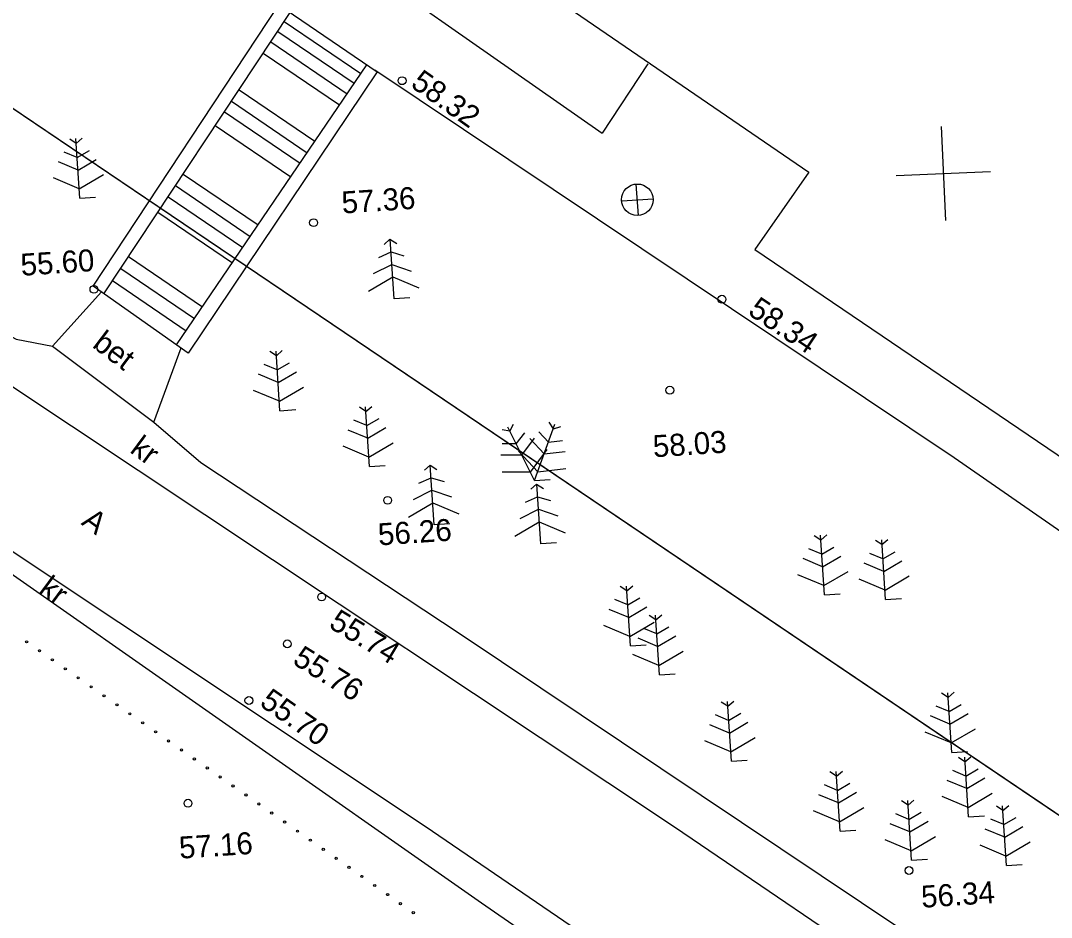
# Model space of a CAD drawing. Extents: x 641437 to 641812, y 6456733 to 6457073.
# Drawn here: x 641521.54 to 641554.3, y 6456846.19 to 6456874.69 of the extents above; entities that cross this region are included whole.
import ezdxf

# ---------------------------------------------------------------- set-up
doc = ezdxf.new("R2010")
doc.units = 0
for name, color, linetype in [('Level 1', 7, 'Continuous'), ('Level 10', 7, 'Continuous'), ('Level 12', 7, 'Continuous'), ('Level 13', 7, 'Continuous'), ('Level 14', 7, 'Continuous'), ('Level 15', 7, 'Continuous'), ('Level 17', 7, 'Continuous'), ('Level 18', 7, 'Continuous'), ('Level 30', 7, 'Continuous'), ('Level 4', 7, 'Continuous'), ('Level 40', 7, 'Continuous'), ('Level 5', 7, 'Continuous'), ('Level 6', 7, 'Continuous'), ('Level 63', 7, 'Continuous'), ('Level 7', 7, 'Continuous')]:
    doc.layers.add(name, color=color, linetype=linetype)

# ---------------------------------------------------------------- blocks, each defined once
blk = doc.blocks.new('BM2')
at = {"layer": 'Level 7'}
for p, q in [((0, 1750), (-200, 1900)), ((0, 0), (0, 1900)), ((0, 1750), (200, 1900)), ((0, 1300), (-400, 1500)), ((0, 1300), (400, 1500)), ((0, 900), (-600, 1200)), ((0, 900), (600, 1200)), ((0, 300), (-800, 700)), ((0, 300), (800, 700)), ((0, 0), (500, 0))]:
    blk.add_line(p, q, dxfattribs=at)
blk = doc.blocks.new('BM20')
at = {"layer": 'Level 7'}
for p, q in [((-678.47, 1613.13), (-920.98, 1673.86)), ((0, 0), (-736.62, 1751.4)), ((-678.47, 1613.13), (-552.27, 1828.94)), ((0, 0), (763.41, 1739.89)), ((703.14, 1602.53), (580.27, 1820.24)), ((703.14, 1602.53), (946.56, 1659.53)), ((-504, 1198.32), (-212.83, 1537.76)), ((-348.93, 829.61), (87.84, 1338.76)), ((361.62, 824.16), (-67.28, 1339.95)), ((522.33, 1190.45), (236.4, 1534.31)), ((-504, 1198.32), (-950.26, 1227.6)), ((522.33, 1190.45), (968.99, 1212.88)), ((-348.93, 829.61), (-1018.31, 873.53)), ((120.54, 274.72), (-451.33, 962.45)), ((-116.31, 276.54), (466.04, 955.41)), ((361.62, 824.16), (1031.59, 857.8)), ((-116.31, 276.54), (-1008.82, 335.09)), ((0, 0), (500, -0.27)), ((120.54, 274.72), (1013.84, 319.57))]:
    blk.add_line(p, q, dxfattribs=at)
blk = doc.blocks.new('BD2')
at = {"layer": 'Level 7'}
for points in [[(-200, 1750), (-10, 1900), (200, 1750)], [(500, 0), (0, 0), (0, 1900)], [(-400, 1350), (0, 1500), (400, 1350)], [(-600, 850), (0, 1100), (600, 850)], [(-800, 300), (0, 700), (800, 300)]]:
    blk.add_lwpolyline(points, dxfattribs=at)
blk = doc.blocks.new('OK3')
at = {"layer": 'Level 13'}
for p, q in [((0, -500), (0, 500)), ((-500, 0), (500, 0)), ((-500, 0), (-500, 0)), ((-500, 0), (-500, 0))]:
    blk.add_line(p, q, dxfattribs=at)
blk.add_circle((0, 0), 500, dxfattribs=at)
blk = doc.blocks.new('AAP2')
at = {"layer": 'Level 6'}
blk.add_circle((0, 0), 34.5, dxfattribs=at)
blk = doc.blocks.new('RIST')
at = {"layer": 'Level 17'}
for p, q in [((0, 1500), (0, -1500)), ((-1500, 0), (1500, 0))]:
    blk.add_line(p, q, dxfattribs=at)
blk = doc.blocks.new('BM3')
at = {"layer": 'Level 7'}
for p, q in [((0, 1750), (-200, 1900)), ((0, 0), (0, 1900)), ((0, 1750), (200, 1900)), ((0, 1300), (-400, 1500)), ((0, 1300), (400, 1500)), ((0, 900), (-600, 1200)), ((0, 900), (600, 1200)), ((0, 300), (-800, 700)), ((0, 300), (800, 700)), ((0, 0), (500, 0))]:
    blk.add_line(p, q, dxfattribs=at)
blk = doc.blocks.new('BM21')
at = {"layer": 'Level 7'}
for p, q in [((-678.47, 1613.13), (-920.98, 1673.86)), ((0, 0), (-736.62, 1751.4)), ((-678.47, 1613.13), (-552.27, 1828.94)), ((0, 0), (763.41, 1739.89)), ((703.14, 1602.53), (580.27, 1820.24)), ((703.14, 1602.53), (946.56, 1659.53)), ((-504, 1198.32), (-212.83, 1537.76)), ((-348.93, 829.61), (87.84, 1338.76)), ((361.62, 824.16), (-67.28, 1339.95)), ((522.33, 1190.45), (236.4, 1534.31)), ((-504, 1198.32), (-950.26, 1227.6)), ((522.33, 1190.45), (968.99, 1212.88)), ((-348.93, 829.61), (-1018.31, 873.53)), ((120.54, 274.72), (-451.33, 962.45)), ((-116.31, 276.54), (466.04, 955.41)), ((361.62, 824.16), (1031.59, 857.8)), ((-116.31, 276.54), (-1008.82, 335.09)), ((0, 0), (500, -0.27)), ((120.54, 274.72), (1013.84, 319.57))]:
    blk.add_line(p, q, dxfattribs=at)
blk = doc.blocks.new('BD3')
at = {"layer": 'Level 7'}
for points in [[(-200, 1750), (-10, 1900), (200, 1750)], [(500, 0), (0, 0), (0, 1900)], [(-400, 1350), (0, 1500), (400, 1350)], [(-600, 850), (0, 1100), (600, 850)], [(-800, 300), (0, 700), (800, 300)]]:
    blk.add_lwpolyline(points, dxfattribs=at)
blk = doc.blocks.new('OK4')
at = {"layer": 'Level 15'}
for p, q in [((0, -500), (0, 500)), ((-500, 0), (500, 0)), ((-500, 0), (-500, 0)), ((-500, 0), (-500, 0))]:
    blk.add_line(p, q, dxfattribs=at)
blk.add_circle((0, 0), 500, dxfattribs=at)
blk = doc.blocks.new('AAP3')
at = {"layer": 'Level 6'}
blk.add_circle((0, 0), 34.5, dxfattribs=at)
blk = doc.blocks.new('RIST1')
at = {"layer": 'Level 14'}
for p, q in [((0, 1500), (0, -1500)), ((-1500, 0), (1500, 0))]:
    blk.add_line(p, q, dxfattribs=at)

msp = doc.modelspace()

# ---------------------------------------------------------------- linework, layer by layer
at = {"layer": 'Level 1'}
for p, q in [((641524.193, 6456866.014), (641530.109, 6456874.949)), ((641529.921, 6456874.665), (641532.358, 6456873.009)), ((641529.715, 6456874.354), (641532.149, 6456872.701)), ((641529.494, 6456874.02), (641531.924, 6456872.369)), ((641529.257, 6456873.661), (641531.682, 6456872.014)), ((641526.502, 6456864.388), (641532.55, 6456873.291)), ((641541.478, 6456873.326), (641540.029, 6456871.118)), ((641528.485, 6456872.496), (641530.897, 6456870.858)), ((641528.244, 6456872.131), (641530.651, 6456870.496)), ((641528.022, 6456871.796), (641530.426, 6456870.164)), ((641527.731, 6456871.357), (641530.13, 6456869.728)), ((641526.711, 6456869.816), (641529.091, 6456868.199)), ((641526.467, 6456869.448), (641528.843, 6456867.834)), ((641526.231, 6456869.091), (641528.603, 6456867.48)), ((641525.908, 6456868.605), (641528.275, 6456866.997)), ((641524.974, 6456867.194), (641527.324, 6456865.598)), ((641524.723, 6456866.815), (641527.069, 6456865.222)), ((641524.467, 6456866.429), (641526.808, 6456864.838))]:
    msp.add_line(p, q, dxfattribs=at)
for points in [[(641531.064, 6456880.52), (641529.59, 6456878.422), (641540.029, 6456871.118)], [(641523.848, 6456866.256), (641529.748, 6456875.194), (641532.873, 6456873.071), (641526.873, 6456864.127), (641523.848, 6456866.256)]]:
    msp.add_lwpolyline(points, dxfattribs=at)
at = {"layer": 'Level 10'}
msp.add_lwpolyline([(641489.907, 6456893.118), (641529.023, 6456952.321), (641585.251, 6456907.226), (641571.225, 6456892.105), (641595.676, 6456874.933), (641609.172, 6456889.15), (641633.716, 6456870.551), (641591.769, 6456824.263)], close=True, dxfattribs=at)
at = {"layer": 'Level 12'}
msp.add_lwpolyline([(641489.907, 6456893.118), (641529.023, 6456952.321), (641585.251, 6456907.226), (641571.225, 6456892.105), (641595.676, 6456874.933), (641609.172, 6456889.15), (641633.716, 6456870.551), (641591.769, 6456824.263)], close=True, dxfattribs=at)
at = {"layer": 'Level 18'}
for p, q in [((641524.193, 6456866.014), (641530.109, 6456874.949)), ((641529.921, 6456874.665), (641532.358, 6456873.009)), ((641529.715, 6456874.354), (641532.149, 6456872.701)), ((641529.494, 6456874.02), (641531.924, 6456872.369)), ((641529.257, 6456873.661), (641531.682, 6456872.014)), ((641526.502, 6456864.388), (641532.55, 6456873.291)), ((641541.478, 6456873.326), (641540.029, 6456871.118)), ((641528.485, 6456872.496), (641530.897, 6456870.858)), ((641528.244, 6456872.131), (641530.651, 6456870.496)), ((641528.022, 6456871.796), (641530.426, 6456870.164)), ((641527.731, 6456871.357), (641530.13, 6456869.728)), ((641526.711, 6456869.816), (641529.091, 6456868.199)), ((641526.467, 6456869.448), (641528.843, 6456867.834)), ((641526.231, 6456869.091), (641528.603, 6456867.48)), ((641525.908, 6456868.605), (641528.275, 6456866.997)), ((641524.974, 6456867.194), (641527.324, 6456865.598)), ((641524.723, 6456866.815), (641527.069, 6456865.222)), ((641524.467, 6456866.429), (641526.808, 6456864.838))]:
    msp.add_line(p, q, dxfattribs=at)
for points in [[(641531.064, 6456880.52), (641529.59, 6456878.422), (641540.029, 6456871.118)], [(641523.848, 6456866.256), (641529.748, 6456875.194), (641532.873, 6456873.071), (641526.873, 6456864.127), (641523.848, 6456866.256)]]:
    msp.add_lwpolyline(points, dxfattribs=at)
at = {"layer": 'Level 30'}
for centre in [(641533.668, 6456872.784), (641530.854, 6456868.271), (641523.874, 6456866.152), (641543.833, 6456865.837), (641542.177, 6456862.944), (641533.21, 6456859.445), (641531.111, 6456856.37), (641530.02, 6456854.881), (641528.799, 6456853.08), (641526.864, 6456849.814), (641549.779, 6456847.677)]:
    msp.add_circle(centre, 0.125, dxfattribs=at)
at = {"layer": 'Level 4'}
for centre in [(641533.668, 6456872.784), (641530.854, 6456868.271), (641523.874, 6456866.152), (641543.833, 6456865.837), (641542.177, 6456862.944), (641533.21, 6456859.445), (641531.111, 6456856.37), (641530.02, 6456854.881), (641528.799, 6456853.08), (641526.864, 6456849.814), (641549.779, 6456847.677)]:
    msp.add_circle(centre, 0.125, dxfattribs=at)
at = {"layer": 'Level 40'}
msp.add_lwpolyline([(641573.002, 6456836.959), (641489.907, 6456893.118), (641529.023, 6456952.321), (641530.627, 6456954.735), (641542.291, 6456943.603), (641550.83, 6456943.594), (641568.639, 6456958.129), (641588.694, 6456976.522), (641606.445, 6456957.419), (641587.046, 6456939.345), (641623.442, 6456898.587), (641616.956, 6456892.341), (641609.172, 6456889.15), (641585.251, 6456907.226), (641571.225, 6456892.105), (641595.676, 6456874.933)], close=True, dxfattribs=at)
at = {"layer": 'Level 5'}
for points in [[(641508.14, 6456873.143), (641520.167, 6456865.229), (641521.398, 6456864.569), (641522.555, 6456864.349), (641524.112, 6456866.07)], [(641508.14, 6456873.143), (641520.167, 6456865.229), (641521.398, 6456864.569), (641522.555, 6456864.349), (641524.112, 6456866.07)], [(641566.488, 6456856.06), (641565.368, 6456854.283), (641560.165, 6456854.584), (641551.21, 6456860.793), (641532.8, 6456873.121)], [(641566.488, 6456856.06), (641565.368, 6456854.283), (641560.165, 6456854.584), (641551.21, 6456860.793), (641532.8, 6456873.121)], [(641590.719, 6456847.337), (641584.924, 6456829.47), (641584.144, 6456828.113), (641583.211, 6456826.991), (641582.158, 6456826.05), (641580.688, 6456825.245), (641579.687, 6456824.744), (641578.338, 6456824.572), (641542.325, 6456849.052), (641508.226, 6456871.727)], [(641590.719, 6456847.337), (641584.924, 6456829.47), (641584.144, 6456828.113), (641583.211, 6456826.991), (641582.158, 6456826.05), (641580.688, 6456825.245), (641579.687, 6456824.744), (641578.338, 6456824.572), (641542.325, 6456849.052), (641508.226, 6456871.727)], [(641508.551, 6456866.408), (641510.062, 6456865.285), (641534.398, 6456849.088), (641558.041, 6456832.952), (641575.952, 6456820.86), (641599.173, 6456805), (641599.173, 6456805)], [(641508.551, 6456866.408), (641510.062, 6456865.285), (641534.398, 6456849.088), (641558.041, 6456832.952), (641575.952, 6456820.86), (641599.173, 6456805), (641599.173, 6456805)], [(641591.886, 6456808.104), (641572.039, 6456821.797), (641553.411, 6456834.732), (641536.196, 6456846.639), (641520.141, 6456857.875), (641508.619, 6456865.294)], [(641591.886, 6456808.104), (641572.039, 6456821.797), (641553.411, 6456834.732), (641536.196, 6456846.639), (641520.141, 6456857.875), (641508.619, 6456865.294)], [(641522.555, 6456864.349), (641525.776, 6456861.928), (641526.644, 6456864.288)], [(641522.555, 6456864.349), (641525.776, 6456861.928), (641526.644, 6456864.288)], [(641525.776, 6456861.928), (641527.276, 6456860.647), (641535.55, 6456855.18), (641559.716, 6456838.998), (641560.549, 6456838.459)], [(641525.776, 6456861.928), (641527.276, 6456860.647), (641535.55, 6456855.18), (641559.716, 6456838.998), (641560.549, 6456838.459)]]:
    msp.add_lwpolyline(points, dxfattribs=at)
at = {"layer": 'Level 63'}
msp.add_lwpolyline([(641531.064, 6456880.52), (641546.594, 6456869.872), (641544.878, 6456867.418), (641560.081, 6456857.111), (641570.149, 6456871.642), (641566.699, 6456874.041)], dxfattribs=at)
msp.add_lwpolyline([(641531.064, 6456880.52), (641546.594, 6456869.872), (641544.878, 6456867.418), (641560.081, 6456857.111), (641570.149, 6456871.642), (641566.699, 6456874.041)], dxfattribs=at)

# ---------------------------------------------------------------- block references
at = {"layer": 'Level 13', "xscale": 0.0010006332760213639, "yscale": 0.0010006332760213637, "rotation": 3.803969261592931}
msp.add_blockref('OK3', (641541.146, 6456869), dxfattribs=at)
at = {"layer": 'Level 14', "xscale": 0.0009998993786425455, "yscale": 0.0009998993786425455, "rotation": 2.563969261592903}
msp.add_blockref('RIST1', (641550.873, 6456869.834), dxfattribs=at)
msp.add_blockref('RIST1', (641550.873, 6456869.834), dxfattribs=at)
at = {"layer": 'Level 15', "xscale": 0.0010006332760213639, "yscale": 0.0010006332760213637, "rotation": 3.803969261592931}
msp.add_blockref('OK4', (641541.146, 6456869), dxfattribs=at)
at = {"layer": 'Level 17', "xscale": 0.0009998993786425455, "yscale": 0.0009998993786425455, "rotation": 2.563969261592903}
msp.add_blockref('RIST', (641550.873, 6456869.834), dxfattribs=at)
msp.add_blockref('RIST', (641550.873, 6456869.834), dxfattribs=at)
at = {"layer": 'Level 6'}
for name, p, xscale, yscale, rotation in [('AAP2', (641521.733, 6456854.948), 0.0010006332760213639, 0.0010006332760213639, -34.940572543422874), ('AAP3', (641521.733, 6456854.948), 0.0010006332760213639, 0.0010006332760213639, -34.940572543422874), ('AAP2', (641522.143, 6456854.662), 0.0010006332760213639, 0.0010006332760213639, -34.940572543422874), ('AAP3', (641522.143, 6456854.662), 0.0010006332760213639, 0.0010006332760213639, -34.940572543422874), ('AAP2', (641522.553, 6456854.375), 0.0010006332760213639, 0.0010006332760213639, -34.940572543422874), ('AAP3', (641522.553, 6456854.375), 0.0010006332760213639, 0.0010006332760213639, -34.940572543422874), ('AAP2', (641522.963, 6456854.089), 0.0010006332760213639, 0.0010006332760213639, -34.940572543422874), ('AAP3', (641522.963, 6456854.089), 0.0010006332760213639, 0.0010006332760213639, -34.940572543422874), ('AAP2', (641523.373, 6456853.802), 0.0010006332760213639, 0.0010006332760213639, -34.940572543422874), ('AAP3', (641523.373, 6456853.802), 0.0010006332760213639, 0.0010006332760213639, -34.940572543422874), ('AAP2', (641523.784, 6456853.516), 0.0010006332760213639, 0.0010006332760213639, -34.940572543422874), ('AAP3', (641523.784, 6456853.516), 0.0010006332760213639, 0.0010006332760213639, -34.940572543422874), ('AAP2', (641524.194, 6456853.229), 0.0010006332760213639, 0.0010006332760213639, -34.940572543422874), ('AAP3', (641524.194, 6456853.229), 0.0010006332760213639, 0.0010006332760213639, -34.940572543422874), ('AAP2', (641524.604, 6456852.943), 0.0010006332760213639, 0.0010006332760213639, -34.940572543422874), ('AAP3', (641524.604, 6456852.943), 0.0010006332760213639, 0.0010006332760213639, -34.940572543422874), ('AAP2', (641525.014, 6456852.656), 0.0010006332760213639, 0.0010006332760213639, -34.940572543422874), ('AAP3', (641525.014, 6456852.656), 0.0010006332760213639, 0.0010006332760213639, -34.940572543422874), ('AAP2', (641525.424, 6456852.37), 0.0010006332760213639, 0.0010006332760213639, -34.940572543422874), ('AAP3', (641525.424, 6456852.37), 0.0010006332760213639, 0.0010006332760213639, -34.940572543422874), ('AAP2', (641525.834, 6456852.083), 0.0010006332760213639, 0.0010006332760213639, -34.940572543422874), ('AAP3', (641525.834, 6456852.083), 0.0010006332760213639, 0.0010006332760213639, -34.940572543422874), ('AAP2', (641526.244, 6456851.796), 0.0010006332760213639, 0.0010006332760213639, -34.940572543422874), ('AAP3', (641526.244, 6456851.796), 0.0010006332760213639, 0.0010006332760213639, -34.940572543422874), ('AAP2', (641526.655, 6456851.51), 0.0010006332760213639, 0.0010006332760213639, -34.940572543422874), ('AAP3', (641526.655, 6456851.51), 0.0010006332760213639, 0.0010006332760213639, -34.940572543422874), ('AAP2', (641527.065, 6456851.223), 0.0010006332760213639, 0.0010006332760213639, -34.940572543422874), ('AAP3', (641527.065, 6456851.223), 0.0010006332760213639, 0.0010006332760213639, -34.940572543422874), ('AAP2', (641527.475, 6456850.937), 0.0010006332760213639, 0.0010006332760213639, -34.940572543422874), ('AAP3', (641527.475, 6456850.937), 0.0010006332760213639, 0.0010006332760213639, -34.940572543422874), ('AAP2', (641527.885, 6456850.65), 0.0010006332760213639, 0.0010006332760213639, -34.940572543422874), ('AAP3', (641527.885, 6456850.65), 0.0010006332760213639, 0.0010006332760213639, -34.940572543422874), ('AAP2', (641528.295, 6456850.364), 0.0010006332760213639, 0.0010006332760213639, -34.940572543422874), ('AAP3', (641528.295, 6456850.364), 0.0010006332760213639, 0.0010006332760213639, -34.940572543422874), ('AAP2', (641528.705, 6456850.077), 0.0010006332760213639, 0.0010006332760213639, -34.940572543422874), ('AAP3', (641528.705, 6456850.077), 0.0010006332760213639, 0.0010006332760213639, -34.940572543422874), ('AAP2', (641529.115, 6456849.791), 0.0010006332760213639, 0.0010006332760213639, -34.940572543422874), ('AAP3', (641529.115, 6456849.791), 0.0010006332760213639, 0.0010006332760213639, -34.940572543422874), ('AAP2', (641529.525, 6456849.504), 0.0010006332760213639, 0.0010006332760213639, -34.940572543422874), ('AAP3', (641529.525, 6456849.504), 0.0010006332760213639, 0.0010006332760213639, -34.940572543422874), ('AAP2', (641529.935, 6456849.217), 0.0010006332760213639, 0.0010006332760213639, -35.18757160850206), ('AAP3', (641529.935, 6456849.217), 0.0010006332760213628, 0.0010006332760213637, -35.18757160850207), ('AAP2', (641530.344, 6456848.929), 0.0010006332760213639, 0.0010006332760213639, -35.18757160850206), ('AAP3', (641530.344, 6456848.929), 0.0010006332760213628, 0.0010006332760213637, -35.18757160850207), ('AAP2', (641530.753, 6456848.641), 0.0010006332760213639, 0.0010006332760213639, -35.18757160850206), ('AAP3', (641530.753, 6456848.641), 0.0010006332760213628, 0.0010006332760213637, -35.18757160850207), ('AAP2', (641531.162, 6456848.352), 0.0010006332760213639, 0.0010006332760213639, -35.18757160850206), ('AAP3', (641531.162, 6456848.352), 0.0010006332760213628, 0.0010006332760213637, -35.18757160850207), ('AAP2', (641531.571, 6456848.064), 0.0010006332760213639, 0.0010006332760213639, -35.18757160850206), ('AAP3', (641531.571, 6456848.064), 0.0010006332760213628, 0.0010006332760213637, -35.18757160850207), ('AAP2', (641531.98, 6456847.776), 0.0010006332760213639, 0.0010006332760213639, -35.18757160850206), ('AAP3', (641531.98, 6456847.776), 0.0010006332760213628, 0.0010006332760213637, -35.18757160850207), ('AAP2', (641532.389, 6456847.488), 0.0010006332760213639, 0.0010006332760213639, -35.18757160850206), ('AAP3', (641532.389, 6456847.488), 0.0010006332760213628, 0.0010006332760213637, -35.18757160850207), ('AAP2', (641532.798, 6456847.199), 0.0010006332760213639, 0.0010006332760213639, -35.18757160850206), ('AAP3', (641532.798, 6456847.199), 0.0010006332760213628, 0.0010006332760213637, -35.18757160850207), ('AAP2', (641533.207, 6456846.911), 0.0010006332760213639, 0.0010006332760213639, -35.18757160850206), ('AAP3', (641533.207, 6456846.911), 0.0010006332760213628, 0.0010006332760213637, -35.18757160850207), ('AAP2', (641533.615, 6456846.623), 0.0010006332760213639, 0.0010006332760213639, -35.18757160850206), ('AAP3', (641533.615, 6456846.623), 0.0010006332760213628, 0.0010006332760213637, -35.18757160850207), ('AAP2', (641534.024, 6456846.334), 0.0010006332760213639, 0.0010006332760213639, -35.18757160850206), ('AAP3', (641534.024, 6456846.334), 0.0010006332760213628, 0.0010006332760213637, -35.18757160850207)]:
    msp.add_blockref(name, p, dxfattribs=dict(at, xscale=xscale, yscale=yscale, rotation=rotation))
at = {"layer": 'Level 7', "xscale": 0.0010006332760213639, "yscale": 0.0010006332760213637, "rotation": 3.803969261592931}
for name, p in [('BM2', (641523.429, 6456869.046)), ('BM3', (641523.429, 6456869.046)), ('BD2', (641533.416, 6456865.846)), ('BD3', (641533.416, 6456865.846)), ('BM2', (641529.787, 6456862.294)), ('BM3', (641529.787, 6456862.294)), ('BM2', (641532.635, 6456860.521)), ('BM3', (641532.635, 6456860.521)), ('BM20', (641537.88, 6456860.073)), ('BM21', (641537.88, 6456860.073)), ('BD2', (641534.691, 6456858.665)), ('BD3', (641534.691, 6456858.665)), ('BD2', (641538.075, 6456858.062)), ('BD3', (641538.075, 6456858.062)), ('BM2', (641547.095, 6456856.435)), ('BM3', (641547.095, 6456856.435)), ('BM2', (641549.037, 6456856.288)), ('BM3', (641549.037, 6456856.288)), ('BM2', (641540.929, 6456854.819)), ('BM3', (641540.929, 6456854.819)), ('BM2', (641541.849, 6456853.899)), ('BM3', (641541.849, 6456853.899)), ('BM2', (641551.14, 6456851.431)), ('BM3', (641551.14, 6456851.431)), ('BM2', (641544.133, 6456851.149)), ('BM3', (641544.133, 6456851.149)), ('BM2', (641551.675, 6456849.382)), ('BM3', (641551.675, 6456849.382)), ('BM2', (641547.594, 6456848.926)), ('BM3', (641547.594, 6456848.926)), ('BM2', (641549.864, 6456848.004)), ('BM3', (641549.864, 6456848.004)), ('BM2', (641552.882, 6456847.837)), ('BM3', (641552.882, 6456847.837))]:
    msp.add_blockref(name, p, dxfattribs=at)

# ---------------------------------------------------------------- texts
at = {"layer": 'Level 30'}
for s, rotation, p in [('58.32', 324.5759, (641533.907, 6456872.608)), ('57.36', 3.804, (641531.771, 6456868.56)), ('55.60', 3.804, (641521.568, 6456866.581)), ('58.34', 326.1475, (641544.627, 6456865.374)), ('58.03', 3.804, (641541.661, 6456860.81)), ('56.26', 3.804, (641532.926, 6456858.009)), ('55.74', 328.9012, (641531.304, 6456855.418)), ('55.76', 328.0174, (641530.152, 6456854.268)), ('55.70', 325.0247, (641529.107, 6456852.935)), ('57.16', 3.804, (641526.602, 6456848.051)), ('56.34', 3.804, (641550.188, 6456846.49))]:
    msp.add_text(s, height=0.7004, rotation=rotation, dxfattribs=at).set_placement(p)
at = {"layer": 'Level 4'}
for s, rotation, p in [('58.32', 324.5759, (641533.907, 6456872.608)), ('57.36', 3.804, (641531.771, 6456868.56)), ('55.60', 3.804, (641521.568, 6456866.581)), ('58.34', 326.1475, (641544.627, 6456865.374)), ('58.03', 3.804, (641541.661, 6456860.81)), ('56.26', 3.804, (641532.926, 6456858.009)), ('55.74', 328.9012, (641531.304, 6456855.418)), ('55.76', 328.0174, (641530.152, 6456854.268)), ('55.70', 325.0247, (641529.107, 6456852.935)), ('57.16', 3.804, (641526.602, 6456848.051)), ('56.34', 3.804, (641550.188, 6456846.49))]:
    msp.add_text(s, height=0.7004, rotation=rotation, dxfattribs=at).set_placement(p)
at = {"layer": 'Level 5'}
for s, height, rotation, p in [('bet', 0.6999, 322.7578, (641523.79, 6456864.334)), ('bet', 0.6999, 322.7578, (641523.79, 6456864.334)), ('kr', 0.6999, 323.4657, (641524.984, 6456860.991)), ('kr', 0.6999, 323.4657, (641524.984, 6456860.991)), ('A', 0.7, 323.4657, (641523.442, 6456858.694)), ('A', 0.7, 323.4657, (641523.442, 6456858.694)), ('kr', 0.6999, 323.4657, (641522.089, 6456856.536)), ('kr', 0.6999, 323.4657, (641522.089, 6456856.536))]:
    msp.add_text(s, height=height, rotation=rotation, dxfattribs=at).set_placement(p)

doc.saveas('drawing.dxf')
